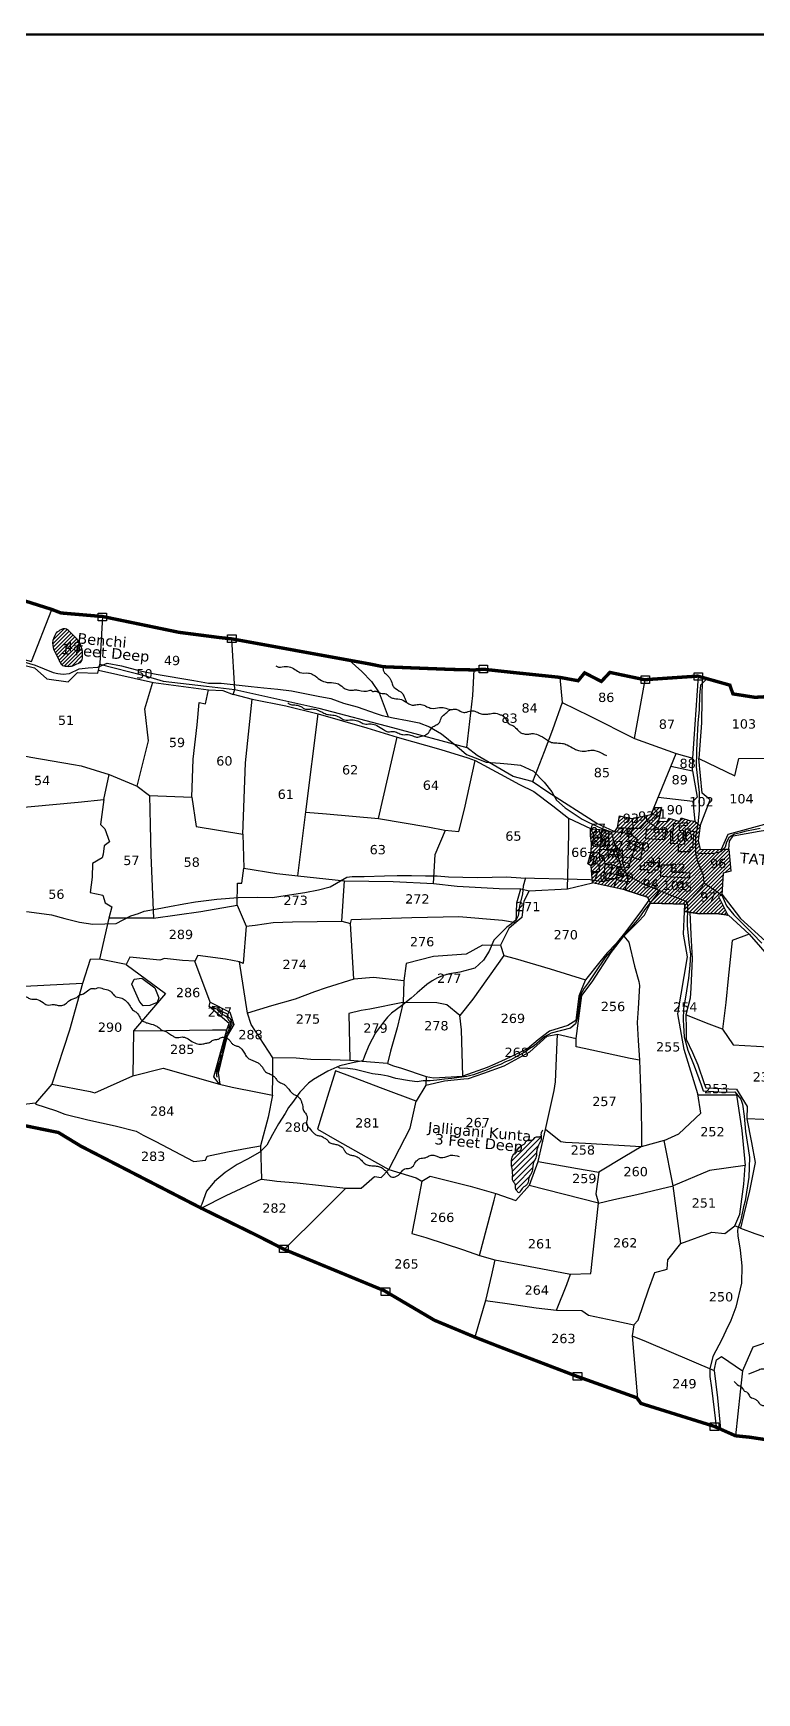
# Model space of a CAD drawing. Header units: inches. Extents: x 749320 to 763590, y 1655511 to 1661473.
# Drawn here: x 754315 to 756033, y 1657532 to 1661473 of the extents above; entities that cross this region are included whole.
import ezdxf
from ezdxf.enums import TextEntityAlignment as Align

# ---------------------------------------------------------------- set-up
doc = ezdxf.new("R2010")
doc.units = ezdxf.units.IN
doc.header["$MEASUREMENT"] = 0
doc.linetypes.add('ACAD_ISO02W100', pattern=[15, 12, -3])
for name, color, linetype in [('HILL', 223, 'Continuous'), ('PLOT', 7, 'Continuous'), ('PLOT NO', 7, 'Continuous'), ('ROADS', 6, 'Continuous'), ('TANKS-STREAM', 4, 'Continuous'), ('VILLAGE BOUNDRY', 5, 'Continuous'), ('VILLAGE STONES', 240, 'Continuous')]:
    doc.layers.add(name, color=color, linetype=linetype)
doc.styles.get("Standard").update_dxf_attribs({"font": 'verdana_0.ttf'})
pattern_1 = [(44.98607826, (-10487.972, -6841.756), (-4.437032891, 4.439189638), [])]

msp = doc.modelspace()

# ---------------------------------------------------------------- hatches: boundary and pattern name
at = {"layer": 'TANKS-STREAM'}
h = msp.add_hatch(dxfattribs=at)
h.set_pattern_fill('ANSI31', color=256, scale=50.211499, angle=-0.0139, style=0)
h.set_pattern_definition(pattern_1)
edge = h.paths.add_edge_path()
edge.add_spline(control_points=[(754370, 1660049.5), (754373.8, 1660052), (754380.2, 1660056.1), (754392.4, 1660060.3), (754404.6, 1660048.7), (754417.8, 1660036.7), (754428.9, 1660020.6), (754432.7, 1660005.2), (754432.7, 1659993), (754431.2, 1659979), (754417.9, 1659975), (754406.9, 1659968.8), (754394.2, 1659969.3), (754382.2, 1659971.3), (754375.7, 1659986.4), (754366.7, 1660001.8), (754358.2, 1660025.9), (754365.7, 1660041.4), (754369.8, 1660049.2), (754370, 1660049.5)], knot_values=[0, 0, 0, 0, 13.782724, 23.22713, 34.871822, 58.922617, 79.071561, 91.533344, 105.423665, 116.963185, 128.69063, 142.708066, 154.754556, 166.356265, 175.663496, 200.678014, 222.192542, 247.448706, 248.562383, 248.562383, 248.562383, 248.562383], degree=3, periodic=0)
h = msp.add_hatch(dxfattribs=at)
h.set_pattern_fill('ANSI31', color=256, scale=75.317248, angle=-0.0139, style=0)
h.set_pattern_definition([(44.98607826, (-10487.972, -6841.756), (-6.655549337, 6.658784457), [])])
edge = h.paths.add_edge_path()
edge.add_spline(control_points=[(755524.6, 1658867.8), (755523, 1658865.4), (755519.1, 1658859.9), (755523, 1658848.5), (755517, 1658836.6), (755511.8, 1658825.5), (755509.5, 1658814.8), (755510.3, 1658803.1), (755501.4, 1658792.2), (755501.3, 1658777.7), (755498.4, 1658765.7), (755491.4, 1658756.3), (755491.2, 1658746), (755486.8, 1658737.1), (755477.9, 1658732.8), (755473.5, 1658726.7), (755467.7, 1658716.7), (755464.1, 1658724), (755459.8, 1658727.7), (755460.3, 1658733.8), (755459.9, 1658740.3), (755454.6, 1658744.9), (755452.1, 1658752.6), (755454.7, 1658765.6), (755449.3, 1658784.9), (755449.9, 1658809.8), (755464.6, 1658815.9), (755464, 1658823.9), (755470.6, 1658828.2), (755475.9, 1658833.1), (755483.2, 1658835), (755484.3, 1658842.5), (755491, 1658844.5), (755496.5, 1658844.6), (755503.6, 1658844.7), (755505.6, 1658852.7), (755513.2, 1658851.8), (755518, 1658852.3), (755520.3, 1658852.9), (755521.1, 1658853.1)], knot_values=[0, 0, 0, 0, 8.124454, 19.359187, 32.159882, 46.138108, 56.27911, 64.743626, 80.237161, 94.912964, 106.975882, 116.67363, 128.751224, 136.932623, 144.800514, 156.288435, 162.820736, 169.202593, 173.208128, 180.226678, 185.568932, 192.212295, 199.670169, 208.836023, 230.728103, 261.900074, 267.047485, 273.350611, 282.107466, 288.471894, 295.377946, 302.274824, 307.273981, 314.272829, 319.772763, 325.856649, 333.810788, 338.558789, 340.833797, 340.833797, 340.833797, 340.833797], degree=3, periodic=0)
at = {"layer": 'VILLAGE STONES'}
h = msp.add_hatch(dxfattribs=at)
h.set_pattern_fill('ANSI31', color=256, scale=50.211499, angle=-0.0139)
h.set_pattern_definition(pattern_1)
h.paths.add_polyline_path([(755638.5, 1659584.3), (755659.4, 1659582.1), (755682.4, 1659577.6), (755686.9, 1659576.7), (755696, 1659576.8), (755702.4, 1659586.6), (755706.6, 1659614), (755737, 1659608.1), (755782.5, 1659617.3), (755789, 1659633.3), (755806.9, 1659634.1), (755799.5, 1659602), (755820.1, 1659601), (755824.9, 1659609), (755850.4, 1659600.6), (755853.3, 1659609.2), (755873.1, 1659603.4), (755885.8, 1659601.4), (755898.8, 1659590.2), (755893.4, 1659555.9), (755898.1, 1659534.6), (755966.6, 1659534.9), (755971.6, 1659483.3), (755952.7, 1659477.9), (755949.9, 1659426.3), (755941.8, 1659423), (755964.2, 1659378.3), (755937.2, 1659382.4), (755897.6, 1659381.6), (755861.3, 1659387.5), (755861.8, 1659404.7), (755780.2, 1659406.8), (755773.6, 1659420.9), (755719.3, 1659438.5), (755643.1, 1659455.1), (755640.1, 1659495.3), (755631.8, 1659500.7), (755637.6, 1659520.8), (755639.8, 1659528.8), (755640.6, 1659549.2), (755638.4, 1659567)])

# ---------------------------------------------------------------- linework, layer by layer
at = {"layer": 'HILL'}
msp.add_lwpolyline([(754568.4, 1659171.9), (754549.1, 1659214.8), (754555, 1659226.6), (754573.2, 1659228.7), (754604.1, 1659205.7), (754613.2, 1659182.3), (754609.4, 1659171.4), (754591.7, 1659163.9), (754576.2, 1659163.6), (754568.4, 1659172.4)], dxfattribs=at)
at = {"layer": 'PLOT', "color": 5, "const_width": 6}
msp.add_lwpolyline([(749323.3, 1661469.5), (763586.7, 1661469.5), (763586.7, 1655514.4), (749323.3, 1655514.4)], close=True, dxfattribs=at)
at = {"layer": 'PLOT'}
for points in [[(754196.5, 1659995.8), (754318.5, 1659965.9), (754347.5, 1659939.9), (754398.1, 1659932.6), (754420.3, 1659954.8), (754468.3, 1659953.1), (754474.4, 1659977), (754480.4, 1660087.5)], [(754205.7, 1660008.9), (754310.8, 1659981.1), (754359.1, 1660104.5)], [(754473.7, 1659974.4), (754578.6, 1659947.3), (754623.7, 1659934.3), (754726.7, 1659922), (754794.1, 1659914.6), (754786.7, 1660034.5)], [(754470.1, 1659960.3), (754601, 1659930.9), (754731.6, 1659913.3), (754765.1, 1659911.8), (754789.7, 1659902.6), (754794.1, 1659914.6)], [(754794.1, 1659914.6), (754992.9, 1659869.6), (755168.2, 1659824.1), (755344.7, 1659776.4), (755358.5, 1659900.4), (755362, 1659960.7)], [(754198.2, 1659775.1), (754309.2, 1659753.7), (754410.5, 1659736.2), (754429.1, 1659732.8), (754495.2, 1659712.1), (754561.8, 1659684.4), (754588.9, 1659792.1), (754580.2, 1659868), (754599.5, 1659931.3)], [(754561.8, 1659684.4), (754591.3, 1659662.7), (754691.5, 1659659), (754695.1, 1659749.1), (754704.7, 1659830.6), (754709.1, 1659883.3), (754724, 1659879.9), (754731.6, 1659913.3)], [(755565.2, 1659943.1), (755570.6, 1659883.2), (755635.4, 1659851.4), (755742.9, 1659798.3), (755767.9, 1659937.6)], [(755742.9, 1659798.3), (755841.3, 1659762.3), (755881.2, 1659751), (755894.3, 1659945.6)], [(755903.1, 1659943.2), (755901.9, 1659835), (755895.7, 1659750.7), (755981, 1659709.3), (755989.9, 1659750.2), (756052.3, 1659751.2), (756111.1, 1659769), (756116.1, 1659785.5), (756109, 1659900.2)], [(754691.5, 1659659), (754702.4, 1659589.1), (754813.2, 1659570.5), (754819, 1659740.5), (754834.7, 1659891.2)], [(754789.9, 1659902.9), (754834.7, 1659891.2), (754915.1, 1659875.5), (754991.9, 1659856.4), (755107.3, 1659823), (755178.9, 1659801.1), (755283.2, 1659771.6), (755347.1, 1659751.7), (755364.6, 1659745.4), (755424.4, 1659713.3), (755470, 1659688.5), (755503.4, 1659672.2), (755548.8, 1659638), (755586.3, 1659608.8), (755638.5, 1659584.3), (755660.6, 1659581.9), (755686.9, 1659576.7), (755696, 1659576.8), (755702.4, 1659586.6), (755706.6, 1659614), (755737, 1659608.1)], [(755570.6, 1659883.2), (755547.9, 1659818.9), (755528.1, 1659766), (755500.4, 1659695.3)], [(754813.2, 1659570.5), (754815.2, 1659490.2), (754893.5, 1659477.3), (754943.4, 1659471.7), (754962.5, 1659623.5), (754991.9, 1659856.4)], [(754962.4, 1659623), (755011.4, 1659619), (755135.1, 1659607.7), (755178.9, 1659801.1)], [(755694.6, 1659576.8), (755653.4, 1659596.1), (755536.7, 1659670.5), (755499.3, 1659696), (755454.8, 1659707.7), (755369.5, 1659757.4), (755344.7, 1659776.4)], [(755737, 1659608.1), (755782.5, 1659617.3), (755841.3, 1659762.3)], [(755135.1, 1659607.7), (755252, 1659587.9), (755292.3, 1659580.5), (755325.2, 1659576.8), (755338.9, 1659629.9), (755364.6, 1659745.4)], [(755880.4, 1659721.4), (755891.3, 1659658.9), (755881.3, 1659648.2), (755799.1, 1659658.2)], [(755829.1, 1659732.1), (755880.4, 1659721.4), (755881.2, 1659751)], [(755881.3, 1659648.2), (755885.8, 1659601.4), (755898.8, 1659590.2), (755922.1, 1659652.5), (755903.1, 1659668), (755895.7, 1659750.7)], [(755898.8, 1659590.2), (755893.4, 1659555.9), (755898.1, 1659534.6), (755949, 1659535.3), (755965.2, 1659570.7), (756052, 1659594.7), (756052.3, 1659751.2)], [(754259.3, 1659631.5), (754422.1, 1659646.6), (754482.8, 1659653.5), (754495.2, 1659712.1)], [(754482.8, 1659653.5), (754475.1, 1659593.6), (754485.3, 1659583.8), (754496.1, 1659552.5), (754483.8, 1659543.4), (754480.9, 1659523), (754478.6, 1659514.7), (754456.1, 1659501.4), (754455.3, 1659468.9), (754450.3, 1659432.6), (754480.6, 1659425.9), (754485.8, 1659407.6), (754502.1, 1659398.2), (754494.8, 1659371.2), (754472.2, 1659274.4), (754450.3, 1659273.6), (754432.6, 1659216), (754294.2, 1659208.9)], [(754591.3, 1659662.7), (754592.5, 1659592.8), (754594.7, 1659520.7), (754600.6, 1659371.5), (754494.8, 1659371.2)], [(755265.8, 1659453.3), (755322, 1659447.1), (755421.3, 1659441.6), (755472.9, 1659441.4), (755492.9, 1659436.6), (755583.7, 1659440.9), (755586, 1659536.4), (755586.8, 1659573.7), (755586.9, 1659608.6)], [(755696, 1659576.8), (755732.5, 1659572.7), (755740.1, 1659585.3), (755737, 1659608.1)], [(755740.1, 1659585.3), (755756.7, 1659585.1), (755771.8, 1659602.7), (755771.1, 1659615)], [(755771.8, 1659602.7), (755793.5, 1659588.3), (755800, 1659603.1), (755806.9, 1659634.1), (755789, 1659633.3)], [(755799.5, 1659602), (755820.1, 1659601), (755824.9, 1659609), (755850.4, 1659600.6), (755853.3, 1659609.2), (755873.1, 1659603.4), (755885.8, 1659601.4)], [(755836.3, 1659596), (755868, 1659598.6), (755868, 1659591.3), (755848.7, 1659589.9), (755848.7, 1659580.5), (755858.6, 1659579.4), (755857.1, 1659555), (755843.5, 1659553.7), (755843.5, 1659548.8), (755828.5, 1659547.7), (755828.6, 1659578.1), (755834.7, 1659577.7), (755836.3, 1659596)], [(755949, 1659535.3), (755966.6, 1659534.9), (755968.4, 1659554), (755976.9, 1659567.1), (756038.3, 1659578.1), (756104.3, 1659588.6), (756157.5, 1659610.9), (756184.6, 1659573.9), (756196.5, 1659573.9), (756279.2, 1659563), (756331.7, 1659556.2), (756320.5, 1659574.8), (756249.2, 1659581.5), (756184.4, 1659597), (756168.3, 1659632.3)], [(754943.4, 1659471.7), (755054.3, 1659460.1), (755170, 1659458.6), (755265.8, 1659453.3), (755269.8, 1659522.6), (755293.6, 1659580.4)], [(755583.7, 1659440.9), (755643.1, 1659455.1), (755640.1, 1659495.3), (755631.8, 1659500.7), (755637.8, 1659521.7), (755639.8, 1659528.8), (755640.6, 1659549.2), (755638.4, 1659567), (755638.5, 1659584.3)], [(755638.4, 1659567), (755662.4, 1659561.8), (755659.4, 1659582.1)], [(755640.6, 1659549.2), (755660.6, 1659545.2), (755668.3, 1659557.4)], [(755732.5, 1659572.7), (755749, 1659559), (755728.7, 1659492), (755719.2, 1659489.7), (755726.7, 1659462.4), (755719.3, 1659438.5), (755643.1, 1659455.1)], [(755662.4, 1659561.8), (755668.3, 1659557.4), (755681.7, 1659562.9), (755682.4, 1659577.6)], [(755683.2, 1659542.8), (755681.7, 1659562.9)], [(755702.4, 1659586.8), (755740.1, 1659585.3)], [(755730.8, 1659572.9), (755726.5, 1659557), (755747, 1659552.6), (755762.2, 1659550.2), (755756.5, 1659508.8), (755736, 1659516.3)], [(755771.4, 1659583.6), (755816.1, 1659581.7), (755814, 1659557.3), (755769.8, 1659560), (755771.4, 1659583.6)], [(755863.9, 1659583.7), (755874.2, 1659583.3), (755874.2, 1659578.2), (755883.1, 1659578.2), (755880.2, 1659539.5), (755873.6, 1659539.5), (755873.6, 1659528.7), (755847.4, 1659528.7), (755847.4, 1659545.4), (755862.1, 1659547.5), (755863.9, 1659583.7)], [(755637.6, 1659520.8), (755652.7, 1659517.3), (755649.2, 1659501.8), (755639.6, 1659495.6)], [(755660.6, 1659545.2), (755659.9, 1659525.1), (755639.8, 1659528.8)], [(755659.9, 1659525.1), (755661.4, 1659519.2), (755680.3, 1659522.7), (755695.3, 1659523.7), (755691.5, 1659535.1), (755677.7, 1659534.6), (755660.2, 1659533.6)], [(755661.2, 1659546.1), (755683.2, 1659542.8)], [(755668.8, 1659520.6), (755672.1, 1659498.2)], [(755671.7, 1659501.2), (755704, 1659505.7), (755695.3, 1659523.7)], [(755678.4, 1659534.6), (755680.3, 1659522.7)], [(755714.3, 1659505), (755718.2, 1659517.3), (755735.6, 1659514.9)], [(755733.3, 1659555.6), (755726.3, 1659538.8), (755740.8, 1659532)], [(755731.5, 1659551.2), (755744.4, 1659544)], [(755966.6, 1659534.9), (755971.6, 1659483.3), (755952.7, 1659477.9), (755949.9, 1659426.3), (755941.8, 1659423), (755964.2, 1659378.3)], [(754600.6, 1659371.5), (754713, 1659386.9), (754799.7, 1659401.9), (754800.4, 1659454.8), (754810.6, 1659454.7), (754815.2, 1659490.2)], [(755649.2, 1659501.8), (755657.8, 1659499.5), (755659, 1659482.9), (755658.5, 1659481.3), (755641.1, 1659481.2)], [(755668.8, 1659464.9), (755697.5, 1659466.4), (755702.8, 1659473.9), (755706.7, 1659492.4), (755689.1, 1659498.3), (755672.1, 1659498.2), (755670.7, 1659478.8), (755668.8, 1659464.9)], [(755670.7, 1659478.8), (755686.2, 1659477.9), (755702.8, 1659473.9)], [(755689.1, 1659498.3), (755686.2, 1659477.9)], [(755719.2, 1659489.7), (755714.3, 1659505), (755731.4, 1659501.1)], [(755756.6, 1659496.5), (755766.6, 1659495.6), (755767.3, 1659503.2), (755799.3, 1659503.7), (755798.2, 1659485.5), (755785.9, 1659485.5)], [(755785.9, 1659485.5), (755783.3, 1659478.9), (755775.4, 1659478.9), (755774.9, 1659486.4), (755756.8, 1659486.4), (755756.6, 1659496.5)], [(755805.9, 1659497.9), (755831, 1659497.9), (755831, 1659481.2), (755874.2, 1659479.2), (755872.5, 1659466.7), (755805.3, 1659470.3), (755805.9, 1659497.9)], [(754820.4, 1659352.7), (754842.3, 1659354.9), (754885, 1659361.3), (754930.8, 1659362.5), (755048.2, 1659364.5), (755054.3, 1659460.1)], [(755048.2, 1659364.5), (755068.8, 1659359), (755070.8, 1659368.1), (755116.4, 1659370), (755214.3, 1659372.9), (755325.9, 1659375.1), (755429.3, 1659366.6), (755461.4, 1659361.3), (755463.3, 1659407.5), (755472.9, 1659441.4)], [(755697.5, 1659466.4), (755699.8, 1659463), (755692.9, 1659444.2)], [(755699.8, 1659463), (755725.5, 1659458.5)], [(755719.3, 1659438.5), (755773.6, 1659420.9), (755780.2, 1659406.8), (755861.8, 1659404.7), (755861.3, 1659387.5), (755897.6, 1659381.6), (755937.2, 1659382.4), (755965.7, 1659378.1), (756015.1, 1659333.2), (756101, 1659234.5)], [(754799.7, 1659401.9), (754820.4, 1659352.7), (754813.3, 1659263.5), (754804.7, 1659267.3)], [(754857.1, 1658751.5), (754882.5, 1658748.3), (754893.7, 1658747), (754941.8, 1658742.9), (755057.7, 1658730.5), (755093.5, 1658730.2), (755125.4, 1658758), (755141.3, 1658755.9), (755159.5, 1658774.5), (755209.9, 1658872.4), (755224.7, 1658936.6), (755146, 1658966.2), (755073, 1658993.5), (755032.5, 1659009.2), (755013.6, 1658947.9), (754989.9, 1658870.6), (755036.9, 1658843.1), (755105.5, 1658804.7), (755159.5, 1658774.5), (755224, 1658754.7), (755237.4, 1658746.9), (755257.5, 1658758.6), (755352.2, 1658735), (755413.3, 1658717.4), (755460.7, 1658701.3), (755493.3, 1658737.6), (755514.1, 1658793.4), (755531.3, 1658869.4), (755551.9, 1658962.4), (755555.1, 1658982.7), (755559.6, 1659096.2), (755604.3, 1659085.5), (755617.2, 1659188.1), (755641.8, 1659220.6), (755686.9, 1659289.9), (755716.9, 1659328.3), (755751.3, 1659362.3), (755766.6, 1659378.8), (755780.2, 1659406.8)], [(755776.9, 1659413.8), (755757.3, 1659387), (755718.8, 1659335.6), (755698.8, 1659311.3), (755677.6, 1659289), (755660.4, 1659268), (755626.6, 1659224.6), (755621.6, 1659213.7), (755610.8, 1659186.2), (755603.7, 1659128.8), (755584.6, 1659116.3), (755540.7, 1659103), (755513.6, 1659082.2), (755488.6, 1659061), (755483.2, 1659058.9), (755450.3, 1659043.3), (755435.5, 1659035.5), (755411.1, 1659024.8), (755393, 1659017), (755334.9, 1658996.2), (755331.7, 1659106.3), (755327.6, 1659139.9), (755297.5, 1659165.9), (755273.5, 1659170.1), (755192.4, 1659171.3), (755114.3, 1659155), (755094, 1659151.8), (755064.8, 1659145), (755066.7, 1659034.9), (755066.5, 1659033.7), (755021.1, 1659035.2), (754974.2, 1659036), (754939.7, 1659039.3), (754883.9, 1659039.6)], [(755492.9, 1659436.6), (755480, 1659411.8), (755475.1, 1659372.6), (755456.3, 1659357.1)], [(755950, 1659428.2), (755973.3, 1659397.3), (755994, 1659370.7), (756053.4, 1659316.7), (756078.6, 1659291.6), (756103.7, 1659268.5), (756142.8, 1659227), (756138.8, 1659207.4)], [(755813.3, 1658843.5), (755848.1, 1658859.4), (755899.7, 1658908.5), (755892.8, 1658954.1), (755860.8, 1659059.8), (755845.2, 1659144.1), (755868.8, 1659279.9), (755859.1, 1659333.3), (755861.3, 1659387.5)], [(755874, 1659385.4), (755876.4, 1659332.4), (755879.1, 1659275.4), (755876.7, 1659205.1), (755874.8, 1659181.3), (755870.2, 1659163), (755864.8, 1659142.2), (755865.1, 1659108.4), (755865.1, 1659084.1), (755880.2, 1659052.4), (755892.7, 1659023.1), (755908, 1658979), (755912.1, 1658968.7), (755985, 1658965.7), (756010, 1658924.5), (756008.9, 1658894.6), (756020.5, 1658838.6), (756029.3, 1658791.1), (756015.4, 1658723.7), (756001.1, 1658665.1), (755994.3, 1658635.7), (755980.9, 1658640.5)], [(755456.3, 1659357.1), (755443.9, 1659346.8), (755424.3, 1659307), (755401.9, 1659306.3), (755381.4, 1659307.6), (755343.1, 1659285.9), (755265.6, 1659280.4), (755200.7, 1659263.8), (755195.4, 1659222.3), (755123.1, 1659230.8), (755076.6, 1659226.2), (755068.8, 1659359)], [(755716.9, 1659328.3), (755728.9, 1659314.7), (755742.9, 1659257.5), (755752.7, 1659220.7), (755754.5, 1659211.2), (755751.5, 1659156.8), (755748.7, 1659123.7), (755751.4, 1659080.8), (755754.5, 1659033.9), (755732.1, 1659038.5), (755623.4, 1659062.1), (755604.5, 1659065.7), (755604.3, 1659085.5)], [(756015.1, 1659333.2), (755974.2, 1659318.4), (755964.7, 1659228.2), (755959.3, 1659171.5), (755951.7, 1659107.7), (755913.8, 1659122.1), (755864.8, 1659142.2)], [(754359.6, 1658977.4), (754450.1, 1658959.9), (754461.7, 1658956.6), (754551.6, 1658997.4), (754623.5, 1659015.1), (754757.7, 1658977.4), (754787.7, 1658970.5), (754847.6, 1658958.4), (754883.4, 1658950.8), (754883.9, 1658997.6), (754883.9, 1659039.6), (754832.9, 1659118.8), (754824.1, 1659145.8), (754804.7, 1659267.3), (754771.3, 1659274), (754706.1, 1659282.4), (754699.1, 1659269.3), (754669.9, 1659270.9), (754626.9, 1659275.8), (754615.6, 1659271.5), (754544.3, 1659278.7), (754535.8, 1659261.6), (754472.2, 1659274.4)], [(755424.3, 1659307), (755432.2, 1659282.9), (755358.6, 1659178.7), (755327.6, 1659139.9)], [(755432.2, 1659282.9), (755459.5, 1659275.7), (755542.7, 1659251.2), (755626.6, 1659224.6)], [(754535.8, 1659261.6), (754629.6, 1659192.9), (754553.3, 1659103.6), (754631.5, 1659104.9), (754741.1, 1659106), (754774.5, 1659106), (754780.4, 1659121.4), (754732.9, 1659161.6), (754735.1, 1659172), (754699.1, 1659269.3)], [(754432.6, 1659216), (754401.5, 1659105.6), (754359.6, 1658977.4), (754320.9, 1658932.1), (754230.7, 1658922.2), (754205.2, 1658920.4)], [(755076.6, 1659226.2), (755010.7, 1659206.1), (754982.9, 1659196.8), (754936.9, 1659178.7), (754880.7, 1659163), (754824.1, 1659145.8)], [(755195.4, 1659222.3), (755193.1, 1659171.3)], [(754735.1, 1659172), (754781.6, 1659148.3), (754791.8, 1659119.1), (754775.3, 1659091.9), (754754.5, 1659003.4), (754758.3, 1658977.2)], [(755193.1, 1659171.3), (755179.2, 1659111.1), (755163.7, 1659055.4), (755156.5, 1659026.1), (755115.6, 1659029.7), (755066.5, 1659033.7)], [(754553.3, 1659103.6), (754551.6, 1658997.4)], [(754756.4, 1658977.7), (754743.9, 1658994.9), (754774.5, 1659106)], [(755246.9, 1658974.6), (755291.4, 1658985.4), (755337.2, 1658989.9), (755348.3, 1658990.9), (755384.8, 1659003.3), (755433.5, 1659020.6), (755476.6, 1659044.8), (755494.1, 1659054.3), (755535.2, 1659091.3), (755559.6, 1659096.2)], [(755951.7, 1659107.7), (755977.1, 1659070.5), (756059.8, 1659065.8), (756061.5, 1659081.5), (756074.6, 1659089.4), (756082.6, 1659104.6), (756101.9, 1659103.9), (756129.7, 1659104.2), (756161.2, 1659087.4), (756179.3, 1659077.5), (756196.1, 1659080.6)], [(756008.9, 1658895.6), (756047.8, 1658894.5), (756123.4, 1658892.4), (756164.7, 1658891), (756177.6, 1658904.5), (756167.9, 1658942.8), (756154, 1658995.2), (756141.3, 1659041.6), (756161.7, 1659054.9), (756196.1, 1659059.5)], [(755156.5, 1659026.1), (755170.8, 1659020.9), (755189.4, 1659015), (755247.8, 1658995.1), (755265.4, 1658992.3), (755334.9, 1658996.2)], [(755754.5, 1659033.9), (755757.1, 1658967.9), (755758.2, 1658921.6), (755759.6, 1658857.2), (755759.4, 1658829.5), (755759.6, 1658828.9)], [(755247.8, 1658995.1), (755247.3, 1658975.2), (755224.7, 1658936.6)], [(754320.9, 1658932.1), (754321.5, 1658930.1), (754368.3, 1658914.5), (754390.6, 1658906.1), (754444.6, 1658892.7), (754509.8, 1658878.2), (754559.8, 1658865.6), (754576.5, 1658856.1), (754604.4, 1658842.3), (754666.7, 1658809.4), (754695, 1658794.8), (754696.4, 1658793.6), (754724.1, 1658796.6), (754728.3, 1658806.2), (754776.1, 1658816.2), (754823.2, 1658825.1), (754854.5, 1658830.5), (754857.1, 1658751.5), (754772.5, 1658712.4), (754714.9, 1658682.5)], [(754883.4, 1658950.8), (754873, 1658898.9), (754854.5, 1658830.5)], [(755893.2, 1658951.7), (755985, 1658952.1), (755997.7, 1658867.4), (756005.4, 1658784.3)], [(755514.1, 1658793.4), (755606.9, 1658777.1), (755658.1, 1658768.6), (755650.8, 1658716.7), (755657.2, 1658695.1), (755693.7, 1658703.1), (755748.1, 1658715.3), (755804.6, 1658728.4), (755834.6, 1658735.6), (755813.3, 1658843.5), (755758.1, 1658828.5), (755626, 1658836.3), (755578.8, 1658838.4), (755567.8, 1658840), (755531.3, 1658869.4)], [(755758.1, 1658828.5), (755719.7, 1658805.5), (755658.1, 1658768.6)], [(755852.4, 1658598.8), (755926.4, 1658625.7), (755957, 1658622.8), (755980.9, 1658640.5), (755993, 1658668.5), (756001.9, 1658740), (756005.4, 1658784.3), (755920.5, 1658772.4), (755834.6, 1658735.6)], [(755057.7, 1658730.5), (754999.7, 1658672.8), (754912.2, 1658586.6)], [(755237.4, 1658746.9), (755220.6, 1658655.2), (755214.1, 1658622.4), (755247.5, 1658613.3), (755336.3, 1658583.7), (755374.4, 1658570.8), (755409.8, 1658702), (755413.3, 1658717.4)], [(755374.4, 1658570.8), (755411.2, 1658559.9), (755520.2, 1658539.7), (755591, 1658525.9), (755639, 1658528.1), (755657.2, 1658695.1), (755492.2, 1658736.4)], [(755557.6, 1658440.6), (755617.2, 1658440), (755633.4, 1658428.8), (755693.6, 1658416.4), (755741.4, 1658406.2), (755751.2, 1658417), (755775.9, 1658488.6), (755790.7, 1658530), (755820.4, 1658537.9), (755821.8, 1658559.8), (755852.4, 1658598.8), (755834.6, 1658735.6)], [(755994.3, 1658635.7), (756028.3, 1658622.9), (756065.2, 1658609.7)], [(756065.2, 1658609.7), (756077.9, 1658536.1), (756093.2, 1658460.2), (756107.5, 1658381.1), (756023.9, 1658352.5), (755998.7, 1658296.5)], [(755411.2, 1658559.9), (755403.4, 1658524.5), (755389.1, 1658464), (755363.4, 1658376.9)], [(755389.1, 1658464), (755440.1, 1658456.5), (755508.8, 1658446.1), (755557.6, 1658440.6), (755581.8, 1658501.3), (755591, 1658525.9)], [(755741.4, 1658406.2), (755737.2, 1658379.8), (755749.8, 1658230.4)], [(755737.2, 1658379.9), (755770.1, 1658366.3), (755931.6, 1658297.4), (755937.5, 1658322.4), (755948.8, 1658330.8), (755998.7, 1658296.5), (755993.7, 1658246.9), (755982.2, 1658142.5)], [(755931.6, 1658297.4), (755939.3, 1658232.2), (755946.6, 1658158.3)]]:
    msp.add_lwpolyline(points, dxfattribs=at)
at = {"layer": 'ROADS'}
for points in [[(754287.2, 1659981.8), (754319.7, 1659972), (754362.6, 1659955), (754373.9, 1659951.9), (754386.3, 1659950.9), (754401, 1659952), (754424.4, 1659963.1), (754445.4, 1659966.1), (754468.5, 1659967.4), (754490.8, 1659977), (754525, 1659970.4), (754569.5, 1659958.4), (754607, 1659950.7), (754696.7, 1659935.4), (754731.3, 1659929.5), (754761.2, 1659929.4), (754832.6, 1659921.7), (754862.6, 1659918.4), (754895.9, 1659914.8), (754928.4, 1659911.3), (754991.9, 1659898.8), (755021.9, 1659892.9), (755051.6, 1659882), (755084.4, 1659872.8), (755129.2, 1659857.1), (755143.4, 1659852.2), (755169.7, 1659846.9), (755203.8, 1659840.4), (755231.5, 1659835.1), (755255.6, 1659826), (755284.6, 1659808.9), (755317.5, 1659781.9), (755332, 1659770.1), (755344.1, 1659760.2), (755364.1, 1659752.4), (755390.3, 1659742.1), (755423.9, 1659739), (755449.5, 1659736.7), (755471.7, 1659734.6), (755502.5, 1659720.6), (755527.8, 1659694.5), (755546, 1659671.1), (755557.4, 1659651.9), (755578.4, 1659633.1), (755618.4, 1659606.2), (755633, 1659599.4), (755663.8, 1659584.9), (755686.9, 1659576.7), (755707.3, 1659505.5), (755712.8, 1659487.5), (755728.4, 1659472.6), (755761.3, 1659453.7), (755844.9, 1659419.5), (755864.8, 1659411.9), (755868.6, 1659403), (755867.8, 1659353.7), (755871.7, 1659313.8), (755875.5, 1659285.6), (755873.7, 1659259.2), (755871.1, 1659228.9), (755863.6, 1659183.6), (755859.2, 1659156.6), (755858.4, 1659130.1), (755860.3, 1659089.3), (755869.4, 1659057.7), (755884.5, 1659020.8), (755901.2, 1658975.7), (755905.3, 1658961.1), (755956.5, 1658958.2), (755980.6, 1658959), (755994.7, 1658941.9), (755998.9, 1658929.4), (756002.6, 1658901.3), (756006.3, 1658865.1), (756012.2, 1658824.5), (756015.3, 1658803.4), (756013.7, 1658756.5), (756005.1, 1658700.6), (756001.2, 1658686.2), (755996.1, 1658658.8), (755993.6, 1658649.8), (755987.9, 1658634.4), (755987.3, 1658629.5), (755987.6, 1658616.8), (755993.4, 1658583.2), (755997.7, 1658546.2), (755996.7, 1658504.6), (755983.5, 1658447.6), (755971, 1658415.9), (755959.1, 1658391.9), (755949.8, 1658370.7), (755928.6, 1658330.9), (755921.6, 1658301.6), (755921.7, 1658282.8), (755925.2, 1658256), (755931.8, 1658204.1), (755936.6, 1658164.1), (755936.4, 1658162.8)], [(755065.4, 1659983.7), (755095.6, 1659956.8), (755117.9, 1659933.4), (755136.5, 1659906.7), (755158.2, 1659849.2)], [(755914.4, 1659940), (755899.1, 1659924.2), (755896.9, 1659899.8), (755896.1, 1659867), (755892.9, 1659834.4), (755890.6, 1659788.3), (755889.5, 1659767), (755888.6, 1659731), (755895.8, 1659670), (755896.1, 1659626.2), (755892.9, 1659595.3), (755887.8, 1659564.7), (755887.5, 1659525.2), (755892.3, 1659507.7), (755899.5, 1659489.4), (755905.6, 1659473.4), (755906.9, 1659455.5), (755901.5, 1659444.2), (755887.6, 1659428.7), (755876.6, 1659416.2), (755866.7, 1659407.4)], [(755887.6, 1659526.3), (755906.9, 1659525), (755930.3, 1659525.4), (755948.3, 1659529.9), (755958.6, 1659541.1), (755962, 1659552.9), (755968.3, 1659564.7), (755979.6, 1659571.7), (755994.1, 1659574.8), (756008.8, 1659578.9), (756025.3, 1659582), (756041, 1659585.4)], [(754299.5, 1659387.1), (754329.2, 1659383.3), (754358.9, 1659379.6), (754390.1, 1659370.2), (754425, 1659362.1), (754456.9, 1659357), (754484.9, 1659357.6), (754512.4, 1659358.4), (754546.9, 1659377.1), (754564.9, 1659382.5), (754579, 1659387.7), (754609.3, 1659393.2), (754639.1, 1659398.7), (754672.6, 1659405.4), (754700.7, 1659410.4), (754751.1, 1659416.6), (754801.8, 1659420.3), (754848, 1659421.2), (754883.3, 1659420.6), (754913.5, 1659424.8), (754959.8, 1659432.7), (754992.7, 1659438.3), (755020.3, 1659446.1), (755059.4, 1659468.9), (755072.7, 1659470.3), (755100.7, 1659470.2), (755149.2, 1659471.9), (755178.9, 1659473), (755213.5, 1659473), (755246.3, 1659472), (755274.5, 1659472.2), (755301.3, 1659469.6), (755335.4, 1659468.9), (755369.2, 1659468.3), (755404.4, 1659468.7), (755438.4, 1659469.5), (755472.7, 1659467.3), (755505, 1659466.4), (755574, 1659464.5), (755606.8, 1659463.9), (755637.2, 1659463.5), (755668.4, 1659458.6), (755726.7, 1659474.2)], [(755484, 1659467), (755478.6, 1659447.4), (755477, 1659429), (755470, 1659400), (755466.2, 1659377.2), (755461.6, 1659367.3), (755450.7, 1659357.8), (755439.4, 1659350), (755427, 1659337.3), (755409, 1659318.9), (755397.5, 1659293.1), (755383.9, 1659271.6), (755363.6, 1659252.4), (755327.7, 1659243.3), (755303.2, 1659239.5), (755289.3, 1659234.9), (755274.6, 1659230), (755262.2, 1659222.4), (755249.7, 1659213.8), (755237.8, 1659203.9), (755226.3, 1659194.4), (755212.1, 1659181.2), (755189.4, 1659163.5), (755166, 1659146.2), (755156.2, 1659136.6), (755146.4, 1659124.7), (755137.4, 1659111.7), (755128, 1659099.4), (755111.7, 1659068.8), (755101.3, 1659043.4), (755097.6, 1659032.4), (755073.2, 1659028), (755043, 1659020.5), (755015, 1659008.4), (754980.4, 1658988.5), (754968.8, 1658979.4), (754948.5, 1658958.3), (754931, 1658933.7), (754921.4, 1658922), (754913, 1658907.7), (754897.6, 1658883.1), (754883.4, 1658858.1), (754870.2, 1658832.6), (754853.1, 1658815.5), (754824, 1658799.5), (754799.7, 1658786.2), (754770.9, 1658767.6), (754745.2, 1658746.2), (754726.6, 1658722.9), (754715.3, 1658692.3), (754711.2, 1658684.3)], [(755906.9, 1659455.5), (755930, 1659440.1), (755949.9, 1659426.3), (755960.9, 1659400.7), (755978.4, 1659379), (755999.9, 1659357.6), (756023.1, 1659335.2), (756045, 1659311.7)], [(755802.2, 1659437), (755794.2, 1659425.9), (755766.9, 1659392.1), (755752.7, 1659371.5), (755730.4, 1659345.6), (755695.4, 1659303.5), (755673.3, 1659277.8), (755649.8, 1659243.9), (755632.4, 1659217.6), (755622.8, 1659205.4), (755613.6, 1659187.6), (755612.1, 1659172.3), (755607, 1659135.2), (755602.8, 1659120.2), (755590.7, 1659110.2), (755544.5, 1659098.3), (755528.6, 1659089.8), (755516.9, 1659079.4), (755504.3, 1659068.2), (755492.1, 1659060), (755480.9, 1659052.5), (755465.9, 1659044.3), (755449.1, 1659035.1), (755436.1, 1659030.2), (755424.6, 1659024.1), (755408.9, 1659018.2), (755392.7, 1659011), (755360.8, 1658999.8), (755344.8, 1658995.2), (755326.6, 1658992.9), (755308.8, 1658990.7), (755291.2, 1658989.2), (755273.4, 1658987), (755257.7, 1658985), (755241.3, 1658984.8), (755226.5, 1658982.9), (755208.4, 1658984.8), (755176.2, 1658990.7), (755158.1, 1658996.6), (755140.2, 1658999.1), (755120.6, 1659001.9), (755101.3, 1659006.5), (755079.6, 1659011.7), (755061.9, 1659014.3), (755043.2, 1659015.5), (755037.3, 1659018.1)]]:
    msp.add_lwpolyline(points, dxfattribs=at)
at = {"layer": 'TANKS-STREAM'}
for points in [[(754370, 1660049.5), (754382, 1660056.4), (754391.3, 1660058.4), (754401.1, 1660052.1), (754418.2, 1660035), (754429, 1660017.9), (754432.1, 1660005.8), (754432.4, 1659991.8), (754429.4, 1659980.6), (754419.1, 1659974.9), (754406, 1659969.8), (754393.9, 1659969.6), (754382.8, 1659973.1), (754377.9, 1659981.1), (754366.7, 1660003.6), (754361.3, 1660024.5), (754369.5, 1660048.5), (754370, 1660049.5)], [(754890.9, 1659970.6), (754897.7, 1659967.6), (754915.3, 1659969), (754929.6, 1659965.6), (754942.9, 1659957.8), (754948.2, 1659954.7), (754968.4, 1659953.3), (754980.1, 1659949.4), (754996, 1659937.9), (755012.8, 1659931.2), (755033.6, 1659929.6), (755039.8, 1659927.5), (755055.4, 1659916.1), (755065.8, 1659912.8), (755072.8, 1659912.6), (755078.2, 1659913.3), (755087.6, 1659912.5), (755112.7, 1659911.8), (755117.7, 1659912.4), (755121.1, 1659909.6), (755125.5, 1659910.2), (755132.4, 1659908.7), (755139.9, 1659905.6), (755153.4, 1659903.6), (755157.1, 1659900.8), (755164.2, 1659895.4), (755171.8, 1659893), (755189.4, 1659890.2), (755206.9, 1659880.5), (755214.8, 1659877.2), (755223.8, 1659878), (755235.5, 1659879), (755249.6, 1659873.5), (755260.3, 1659869.7), (755279.9, 1659871.4), (755291.2, 1659871), (755306, 1659866.9), (755315.1, 1659867.6), (755322.9, 1659866.3), (755334.8, 1659860.4), (755344.4, 1659860.8), (755358, 1659863.7), (755369.6, 1659860.4), (755378.4, 1659856.7), (755391.4, 1659855.7), (755402.8, 1659857.2), (755409.1, 1659858.2), (755424.1, 1659854.5), (755430.9, 1659851.4), (755438.8, 1659841), (755444.8, 1659832.8), (755453.9, 1659828.6), (755457.9, 1659825.9), (755467.6, 1659816.1), (755472.8, 1659811.6), (755480.4, 1659809.1), (755489.5, 1659808), (755498.9, 1659809.5), (755513.6, 1659807), (755534, 1659795.3), (755538, 1659792.5), (755542.9, 1659789.7), (755553.3, 1659787.6), (755571.3, 1659786.3), (755582.5, 1659782.9), (755600.2, 1659773.2), (755609.7, 1659769.6), (755626.5, 1659768.2), (755639, 1659770), (755648.8, 1659769.5), (755668.2, 1659761.3), (755676.4, 1659757.6)], [(755146.3, 1659968.3), (755145.8, 1659963.6), (755147.7, 1659956.7), (755156.1, 1659947.7), (755161.8, 1659941.4), (755167.6, 1659927.4), (755171.5, 1659919.8), (755187.6, 1659908.7), (755193.6, 1659901.8), (755198.1, 1659891.3), (755200.9, 1659884.3)], [(754919.5, 1659882.3), (754926.6, 1659878.6), (754936.6, 1659877.6), (754946.7, 1659875.2), (754953.6, 1659872), (754959.3, 1659868.4), (754967.7, 1659867.3), (754977.4, 1659868.1), (754984.1, 1659867.4), (754997.5, 1659862.4), (755008.1, 1659857), (755019.5, 1659854.2), (755032.7, 1659852.3), (755043.6, 1659847.7), (755053.9, 1659842.4), (755071.5, 1659842.3), (755085, 1659839.7), (755089, 1659838.3), (755097.9, 1659833.8), (755104.9, 1659832.2), (755117.4, 1659832.7), (755131, 1659828.8), (755146.8, 1659819.1), (755157.2, 1659814.1), (755171.9, 1659814.6), (755182.9, 1659810.3), (755192.8, 1659807.1), (755205.2, 1659807.2), (755216.7, 1659804), (755228, 1659801.2), (755240.3, 1659804.6), (755246.2, 1659806.2), (755254.1, 1659812.2), (755262.9, 1659824.8), (755272.1, 1659830), (755279.4, 1659835.9), (755284.8, 1659848.7), (755295.1, 1659857.8), (755301.6, 1659864.1), (755305.7, 1659866.9)], [(754089.9, 1659145.2), (754094.5, 1659142), (754098.9, 1659139.9), (754107.6, 1659140.7), (754121.9, 1659144.2), (754132.9, 1659143.6), (754146.3, 1659137.8), (754159.3, 1659134.4), (754171.6, 1659137), (754180, 1659135.6), (754193.9, 1659132), (754197.9, 1659128.9), (754210, 1659126.6), (754233.2, 1659138.9), (754238.8, 1659149.4), (754249.9, 1659155.9), (754257.9, 1659159.4), (754267.3, 1659169), (754274.5, 1659181.4), (754282.2, 1659186), (754284.3, 1659187.5), (754290.9, 1659187.4), (754300.7, 1659183.8), (754308.1, 1659179.7), (754323.1, 1659178.8), (754338.5, 1659170.9), (754347.3, 1659165.5), (754365, 1659166.3), (754374.2, 1659164.2), (754391.9, 1659167.6), (754401.4, 1659176.2), (754418.4, 1659183.3), (754424.9, 1659188.8), (754429.6, 1659190.4), (754434.8, 1659192), (754447.4, 1659201.3), (754457.9, 1659204.6), (754461.9, 1659203.8), (754468.1, 1659206.1), (754481.5, 1659203.8), (754495.9, 1659200), (754505.8, 1659189.8), (754508.6, 1659186.7), (754522.7, 1659182.2), (754533.5, 1659176.3), (754543.7, 1659165.1), (754551.3, 1659153.8), (754558.5, 1659148.8), (754567, 1659138.7), (754571.2, 1659130.9), (754577.2, 1659126.1), (754585.9, 1659122.5), (754604.6, 1659116.9), (754612.2, 1659112.4), (754620.4, 1659105.7), (754630, 1659101.9), (754636.7, 1659098.5), (754646.3, 1659091.8), (754653.2, 1659088.4), (754668.6, 1659089.3), (754680.1, 1659086.3), (754691.9, 1659078.8), (754705.6, 1659073), (754718, 1659072.7), (754727.1, 1659074.7), (754731.7, 1659075.5), (754740.3, 1659080.9), (754749.6, 1659083.3), (754753.3, 1659083.8), (754759.8, 1659087.1), (754764.2, 1659088.7), (754773.1, 1659086.4), (754778.8, 1659084), (754784.2, 1659077.5), (754788.6, 1659072.4), (754796.9, 1659068.4), (754804.1, 1659065.6), (754810.6, 1659060.3), (754814, 1659055.9), (754819.5, 1659046.3), (754822.8, 1659041.8), (754829.1, 1659036.6), (754836.6, 1659033.6), (754843.9, 1659030.1), (754850.5, 1659026.7), (754856.4, 1659021.1), (754861.9, 1659013.5), (754866.9, 1659006.3), (754877.9, 1659001.1), (754883.9, 1658997.6), (754889.6, 1658993), (754891.2, 1658990.4), (754893.7, 1658986.5), (754899.6, 1658981.7), (754910.3, 1658977), (754912.9, 1658975.2), (754917.6, 1658970), (754922, 1658965), (754928.8, 1658956.8), (754936.3, 1658951.9), (754943.3, 1658948), (754949.5, 1658940.8), (754952.4, 1658934.6), (754953.9, 1658930.4), (754954.8, 1658927.2), (754955.3, 1658921.7), (754955.8, 1658916.9), (754957.8, 1658913.2), (754961.3, 1658908.5), (754964.1, 1658903.5), (754965.7, 1658897.8), (754964.5, 1658890.6), (754964, 1658884.7), (754965.2, 1658879), (754971, 1658872.9), (754977.9, 1658864), (754984.7, 1658858.2), (754991.9, 1658855.2), (754996.7, 1658854.6), (755005.5, 1658850.1), (755012.3, 1658845.7), (755018, 1658839.2), (755022.1, 1658836.9), (755030.9, 1658834.9), (755040.6, 1658832.1), (755050.8, 1658825.1), (755054.6, 1658818.8), (755057.7, 1658814.7), (755061.7, 1658811.6), (755069, 1658809), (755077.7, 1658807.3), (755086.5, 1658803.5), (755094.2, 1658796.6), (755103.3, 1658788), (755113.1, 1658784.4), (755124.7, 1658783.4), (755134.6, 1658782), (755144.4, 1658777.7), (755151.2, 1658771.9), (755154.2, 1658769.1), (755159.3, 1658761.6), (755162.4, 1658758.9), (755168.4, 1658756.5), (755176.4, 1658758), (755186.9, 1658766.1), (755193.8, 1658773.8), (755197.7, 1658776.1), (755209.3, 1658777.8), (755217.6, 1658783.6), (755225.1, 1658795), (755236.1, 1658801.4), (755248.9, 1658803.6), (755257.6, 1658808.1), (755266, 1658808.4), (755275.3, 1658805.3), (755282.2, 1658802.9), (755287.6, 1658803), (755306.2, 1658808.5), (755326.6, 1658805.8)], [(754740.3, 1659161.8), (754743.9, 1659158.2), (754747.9, 1659157.2), (754752, 1659155.4), (754757.8, 1659149.3), (754760.1, 1659145.5), (754766.7, 1659141.7), (754772.6, 1659138.9), (754776.3, 1659134), (754778.2, 1659130.4), (754779.9, 1659128.8), (754782.4, 1659124.3), (754783.3, 1659120.5), (754779.7, 1659111.2), (754779.6, 1659108.7), (754778, 1659103.1), (754775.3, 1659098.2), (754772.2, 1659092.5), (754771.8, 1659088.7), (754769.5, 1659082.4), (754767.3, 1659074.2), (754766.5, 1659068.1), (754765.8, 1659062.2), (754763.5, 1659056.9), (754760.9, 1659051.7), (754759.5, 1659045.3), (754759.1, 1659038.9), (754758.4, 1659034.3), (754755.5, 1659028.2), (754752.5, 1659023), (754752, 1659016.8), (754751.7, 1659013.1), (754750.8, 1659009.7), (754749.9, 1659005.7), (754750.1, 1659003.3), (754750.4, 1658997.9), (754751.3, 1658993.7)], [(754750.2, 1659002.1), (754751.8, 1659005.9), (754753.1, 1659009.6), (754755.6, 1659016.8), (754756.2, 1659021.2), (754757.8, 1659025.3), (754762, 1659039.7), (754768.4, 1659062.6), (754773, 1659084.6), (754782.3, 1659105), (754783.3, 1659107.8), (754783.3, 1659111.1), (754784, 1659112.7), (754785.8, 1659116.5), (754787.7, 1659119.3), (754786.3, 1659125.1), (754785.9, 1659128.5), (754782.6, 1659132.9), (754779.2, 1659136.6), (754776.9, 1659142), (754773, 1659145.3), (754766.4, 1659147.8), (754763.5, 1659149.6), (754758, 1659154.6), (754755.8, 1659157.3), (754750.5, 1659160.3), (754743.8, 1659160.7), (754740.3, 1659161.8)], [(755524.6, 1658867.8), (755520.8, 1658860.6), (755521.3, 1658849.3), (755517.3, 1658837.1), (755511.8, 1658824.1), (755509.9, 1658814.1), (755509.4, 1658805.7), (755503, 1658791.5), (755500.7, 1658776.9), (755497.3, 1658765.3), (755492.7, 1658756.7), (755490.1, 1658744.8), (755486, 1658737.7), (755479.6, 1658733.2), (755472.2, 1658724.3), (755467.8, 1658719.4), (755463.4, 1658724.2), (755460.9, 1658727.3), (755460.1, 1658734.3), (755459.3, 1658739.6), (755455.4, 1658745), (755452.9, 1658752.1), (755453.4, 1658761.3), (755451, 1658783.1), (755459.1, 1658813.3), (755463.4, 1658816.3), (755465, 1658822.4), (755471, 1658828.8), (755476.2, 1658832.6), (755482.2, 1658836.1), (755485.6, 1658842.1), (755490.2, 1658844.1), (755497.2, 1658844.6), (755502.6, 1658845.8), (755506.2, 1658850.7), (755514.1, 1658852), (755518.8, 1658852.6), (755521.1, 1658853.1)], [(756014, 1658289.3), (756037.7, 1658299.1), (756043, 1658301.3), (756051.1, 1658301.2), (756066, 1658300.1), (756081.8, 1658305.7), (756086.3, 1658306.6), (756099.4, 1658304.9), (756108.5, 1658303.8), (756126.1, 1658309.5), (756136.4, 1658310.4), (756147.2, 1658312.7), (756157.7, 1658314.7), (756167.7, 1658315.3), (756172.8, 1658314.2), (756178.4, 1658311.7), (756190.8, 1658308.3), (756198.3, 1658308.2), (756214.3, 1658312), (756222.1, 1658311.1), (756233.8, 1658309.5), (756242.2, 1658308.4), (756248.2, 1658305.4), (756253.2, 1658303.2), (756261.8, 1658296.7), (756269.2, 1658294), (756279.2, 1658292.8), (756284.3, 1658293.2), (756292.7, 1658292.3), (756299.9, 1658288.4), (756305.2, 1658284.6), (756311.3, 1658283.8), (756319.9, 1658284.5), (756326.9, 1658281.8), (756333.4, 1658276.3), (756338.8, 1658273.2), (756348.7, 1658272.2), (756355.8, 1658270.9), (756373.5, 1658262.9), (756381.7, 1658257.8), (756399, 1658259.6), (756408.8, 1658258.2), (756419, 1658254.6), (756437.2, 1658257.9), (756449.2, 1658255.5), (756462.6, 1658259.3), (756465, 1658261.8), (756472.7, 1658262.1), (756477, 1658263.3), (756486.9, 1658266.7), (756493, 1658276.9), (756495.4, 1658282.7), (756503.4, 1658290.1), (756514.7, 1658294.6), (756520.6, 1658300.7), (756529.3, 1658317.6), (756539.7, 1658327.4), (756544.9, 1658335.3), (756551.8, 1658350.2), (756560.2, 1658358.2), (756575.5, 1658365.4), (756585.9, 1658369.5)], [(755979.5, 1658271.5), (755989.5, 1658262.1), (755995, 1658259.5), (756001.4, 1658251.2), (756003.9, 1658248.3), (756008.9, 1658246.5), (756011.7, 1658243.7), (756017.4, 1658234.9), (756030.8, 1658228.3), (756036.3, 1658223.2), (756039.8, 1658218.1), (756046.6, 1658214.6), (756052.8, 1658213.6), (756056.3, 1658212.3), (756059.6, 1658208.7), (756061.9, 1658206.2), (756067.2, 1658204.8), (756070.7, 1658206.3)]]:
    msp.add_spline(points, degree=3, dxfattribs=at)
at = {"layer": 'VILLAGE BOUNDRY', "linetype": 'ACAD_ISO02W100', "ltscale": 2, "const_width": 8}
for points in [[(754224.3, 1660147.1), (754359.1, 1660104.5), (754381, 1660096), (754480.4, 1660087.5), (754660.9, 1660050.1), (754758.5, 1660037.5), (754786.7, 1660034.5), (755114.7, 1659974.8), (755146.3, 1659968.3), (755309.5, 1659961.9), (755362, 1659960.7), (755384.8, 1659962.3), (755455.5, 1659954.6), (755564.5, 1659943.2), (755608.8, 1659935.1), (755624.1, 1659953.8), (755664, 1659933.4), (755684.1, 1659954.9), (755766.5, 1659937.5), (755892.7, 1659946.1), (755969.1, 1659924.6), (755976.1, 1659903.9), (756028.6, 1659895.7), (756109, 1659900.2)], [(756061.3, 1658132.2), (756016.3, 1658139), (755982.2, 1658142.5), (755931.2, 1658165.1), (755757.9, 1658219.2), (755748.2, 1658232.6), (755606.4, 1658283.4), (755423.3, 1658353.3), (755362.9, 1658377), (755267.6, 1658416.8), (755148.6, 1658486.9), (754911.8, 1658584.6), (754849.3, 1658616.6), (754713.4, 1658683.2), (754428.1, 1658830.2), (754375, 1658862.5), (754220.3, 1658894)]]:
    msp.add_lwpolyline(points, dxfattribs=at)
at = {"layer": 'VILLAGE STONES'}
for points in [[(754469.3, 1660095.3), (754489.5, 1660095.3), (754489.5, 1660077.3), (754469.3, 1660077.3), (754469.3, 1660095.3)], [(754776.5, 1660044.1), (754796.7, 1660044.1), (754796.7, 1660026.1), (754776.5, 1660026.1), (754776.5, 1660044.1)], [(755373.7, 1659971.9), (755393.9, 1659971.8), (755393.9, 1659953.8), (755373.7, 1659953.8), (755373.7, 1659971.9)], [(755884.1, 1659954.1), (755904.3, 1659954.1), (755904.3, 1659936.1), (755884.1, 1659936.1), (755884.1, 1659954.1)], [(755758.1, 1659946.8), (755778.4, 1659946.8), (755778.4, 1659928.8), (755758.1, 1659928.8), (755758.1, 1659946.8)], [(755638.5, 1659584.3), (755659.4, 1659582.1), (755682.4, 1659577.6), (755686.9, 1659576.7), (755696, 1659576.8), (755702.4, 1659586.6), (755706.6, 1659614), (755737, 1659608.1), (755782.5, 1659617.3), (755789, 1659633.3), (755806.9, 1659634.1), (755799.5, 1659602), (755820.1, 1659601), (755824.9, 1659609), (755850.4, 1659600.6), (755853.3, 1659609.2), (755873.1, 1659603.4), (755885.8, 1659601.4), (755898.8, 1659590.2), (755893.4, 1659555.9), (755898.1, 1659534.6), (755966.6, 1659534.9), (755971.6, 1659483.3), (755952.7, 1659477.9), (755949.9, 1659426.3), (755941.8, 1659423), (755964.2, 1659378.3), (755937.2, 1659382.4), (755897.6, 1659381.6), (755861.3, 1659387.5), (755861.8, 1659404.7), (755780.2, 1659406.8), (755773.6, 1659420.9), (755719.3, 1659438.5), (755643.1, 1659455.1), (755640.1, 1659495.3), (755631.8, 1659500.7), (755637.6, 1659520.8), (755639.8, 1659528.8), (755640.6, 1659549.2), (755638.4, 1659567), (755638.5, 1659584.3)], [(754900, 1658595.2), (754920.2, 1658595.2), (754920.2, 1658577.2), (754900, 1658577.2), (754900, 1658595.2)], [(755141.6, 1658493.8), (755161.8, 1658493.8), (755161.8, 1658475.8), (755141.6, 1658475.8), (755141.6, 1658493.8)], [(755597, 1658292.8), (755617.3, 1658292.8), (755617.3, 1658274.8), (755597, 1658274.8), (755597, 1658292.8)], [(755922.3, 1658172.8), (755942.5, 1658172.8), (755942.5, 1658154.7), (755922.3, 1658154.8), (755922.3, 1658172.8)]]:
    msp.add_lwpolyline(points, dxfattribs=at)

# ---------------------------------------------------------------- texts
at = {"layer": 'PLOT NO'}
for s, p in [('48', (754409.6, 1660015.9)), ('49', (754644.8, 1659983.2)), ('50', (754579.5, 1659951.7)), ('84', (755493.7, 1659870.5)), ('86', (755675.5, 1659895.6)), ('51', (754393.2, 1659841.3)), ('83', (755446, 1659846.2)), ('87', (755819.6, 1659832)), ('103', (756002.3, 1659832.6)), ('59', (754656.5, 1659788.6)), ('60', (754769, 1659744.8)), ('62', (755067.6, 1659723.6)), ('85', (755665.2, 1659717.1)), ('88', (755868.8, 1659738.9)), ('54', (754336.3, 1659698.3)), ('61', (754914.9, 1659665.6)), ('64', (755259.3, 1659687.1)), ('89', (755849.9, 1659700.1)), ('90', (755838.3, 1659628.8)), ('102', (755901.8, 1659648)), ('104', (755996.5, 1659654.9)), ('67', (755655.9, 1659584.6)), ('93', (755733.9, 1659608.6)), ('92', (755770.4, 1659614)), ('91', (755800, 1659618.7)), ('65', (755455.2, 1659566.3)), ('69', (755658.7, 1659551.7)), ('68', (755660, 1659566.2)), ('76', (755720.7, 1659574.1)), ('99', (755804.7, 1659576.2)), ('100', (755852, 1659564.6)), ('57', (754548.3, 1659508.5)), ('63', (755133.2, 1659534.1)), ('66', (755611.6, 1659527.7)), ('71', (755649.3, 1659517.5)), ('72', (755652.6, 1659507.1)), ('75', (755686.7, 1659542.8)), ('77', (755691.3, 1659523.2)), ('74', (755701, 1659523.7)), ('73', (755717.7, 1659543.4)), ('80', (755759.6, 1659540.6)), ('58', (754691.5, 1659504.4)), ('70', (755659.2, 1659469.6)), ('78', (755695.3, 1659482.9)), ('79', (755721.8, 1659468.5)), ('81', (755791.8, 1659504.2)), ('82', (755845.2, 1659490)), ('96', (755941.3, 1659501.2)), ('56', (754370.2, 1659428.3)), ('94', (755781, 1659453.1)), ('101', (755838.2, 1659449.2)), ('95', (755860.7, 1659445.6)), ('273', (754938.2, 1659413.8)), ('272', (755227.2, 1659417.1)), ('271', (755490.3, 1659399)), ('97', (755917.7, 1659421.9)), ('289', (754665.9, 1659332.8)), ('276', (755238.5, 1659315.6)), ('270', (755579.4, 1659332)), ('274', (754935.9, 1659261.6)), ('286', (754682.9, 1659194.8)), ('277', (755302.8, 1659228.8)), ('256', (755691.6, 1659161.8)), ('254', (755863.2, 1659160.6)), ('290', (754497.6, 1659112.5)), ('287', (754758.6, 1659148.8)), ('275', (754967.5, 1659131.9)), ('278', (755272.3, 1659116)), ('269', (755454, 1659133.5)), ('288', (754831.1, 1659094.9)), ('279', (755127.8, 1659110.4)), ('285', (754669, 1659060.1)), ('268', (755463, 1659052.9)), ('255', (755822.6, 1659065.9)), ('238', (756052.2, 1658994.6)), ('253', (755936.6, 1658966.6)), ('257', (755671.3, 1658936.3)), ('284', (754621.5, 1658913.2)), ('280', (754941.4, 1658875.2)), ('281', (755108.5, 1658885.3)), ('267', (755370.4, 1658886.1)), ('252', (755927.7, 1658864.4)), ('283', (754600, 1658806.1)), ('258', (755620, 1658821)), ('260', (755745.4, 1658769.7)), ('259', (755623.4, 1658753.3)), ('282', (754887.9, 1658683.1)), ('251', (755907.3, 1658695.3)), ('266', (755286, 1658661)), ('262', (755720.5, 1658600.5)), ('261', (755518.4, 1658598.3)), ('265', (755201.3, 1658550.5)), ('264', (755510.6, 1658488.4)), ('250', (755948, 1658472.4)), ('263', (755573.8, 1658373.4)), ('249', (755861, 1658266.1))]:
    msp.add_text(s, height=22.09, rotation=359.9861, dxfattribs=at).set_placement(p, align=Align.MIDDLE_CENTER)
at = {"layer": 'VILLAGE STONES'}
for s, height, p in [('Benchi', 25.11, (754419.1, 1660023.7)), ('1 Feet Deep', 25.106, (754380.4, 1659998.7)), ('TATRAKALLU', 25.11, (755991.8, 1659502.5)), ('Jalligani Kunta', 25.106, (755251.3, 1658862.9)), ('3 Feet Deep', 25.106, (755267.1, 1658834.8))]:
    msp.add_text(s, height=height, rotation=354.8612, dxfattribs=at).set_placement(p)

doc.saveas('drawing.dxf')
